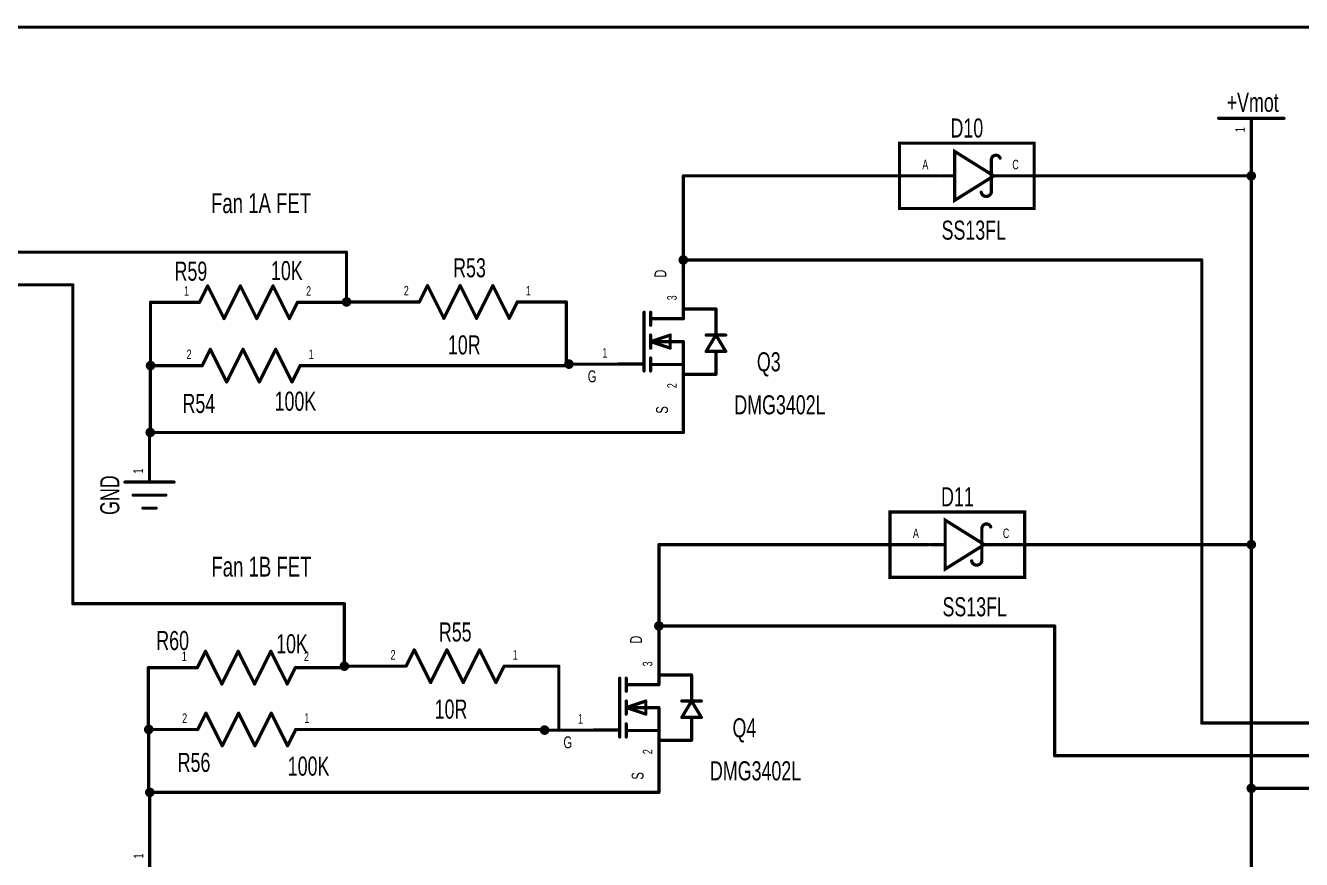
# Model space of a CAD drawing. Extents: x -0.2 to 11.3, y -0.6 to 7.5.
# Drawn here: x 4.476 to 8.382, y 2.048 to 4.601 of the extents above; entities that cross this region are included whole.
import ezdxf
from ezdxf.enums import TextEntityAlignment as Align

# ---------------------------------------------------------------- set-up
doc = ezdxf.new("R2010")
doc.units = 0
for name, color, linetype in [('Element', 253, 'CONTINUOUS'), ('Net', 50, 'CONTINUOUS'), ('Pin', 50, 'CONTINUOUS'), ('Shapes', 252, 'CONTINUOUS')]:
    doc.layers.add(name, color=color, linetype=linetype)

msp = doc.modelspace()

# ---------------------------------------------------------------- linework, layer by layer
at = {"layer": 'Element', "linetype": 'CONTINUOUS', "const_width": 0.0098}
for points in [[(8.1279, 4.3174), (8.3279, 4.3174)], [(7.151, 4.241), (7.5635, 4.241), (7.5635, 4.041), (7.151, 4.041), (7.151, 4.241)], [(7.4398, 4.141), (7.3198, 4.216), (7.3198, 4.066), (7.4398, 4.141)], [(7.4593, 4.1951), (7.4586, 4.1969), (7.4575, 4.1985), (7.4563, 4.2), (7.4549, 4.2013), (7.4533, 4.2024), (7.4516, 4.2032), (7.4498, 4.2038), (7.4479, 4.2042), (7.446, 4.2043), (7.4441, 4.2041), (7.4422, 4.2037), (7.4404, 4.2031), (7.4387, 4.2021), (7.4372, 4.201), (7.4358, 4.1997), (7.4346, 4.1982), (7.4337, 4.1965), (7.4329, 4.1947), (7.4325, 4.1929), (7.4323, 4.191)], [(7.4323, 4.191), (7.4323, 4.091)], [(7.3138, 4.141), (7.2758, 4.141)], [(7.4758, 4.141), (7.4388, 4.141)], [(7.401, 4.091), (7.4016, 4.0889), (7.4024, 4.0868), (7.4036, 4.085), (7.4049, 4.0833), (7.4065, 4.0818), (7.4083, 4.0805), (7.4102, 4.0795), (7.4123, 4.0788), (7.4144, 4.0783), (7.4166, 4.0782), (7.4188, 4.0783), (7.421, 4.0788), (7.423, 4.0795), (7.425, 4.0805), (7.4267, 4.0818), (7.4283, 4.0833), (7.4297, 4.085), (7.4308, 4.0868), (7.4317, 4.0889), (7.4323, 4.091)], [(5.0084, 3.754), (5.0334, 3.804)], [(5.0334, 3.804), (5.0834, 3.704)], [(5.0834, 3.704), (5.1334, 3.804)], [(5.1334, 3.804), (5.1834, 3.704)], [(5.1834, 3.704), (5.2334, 3.804)], [(5.2334, 3.804), (5.2834, 3.704)], [(5.7063, 3.8049), (5.6813, 3.7549)], [(5.7563, 3.7049), (5.7063, 3.8049)], [(5.8063, 3.8049), (5.7563, 3.7049)], [(5.8563, 3.7049), (5.8063, 3.8049)], [(5.9063, 3.8049), (5.8563, 3.7049)], [(5.9563, 3.7049), (5.9063, 3.8049)], [(5.2834, 3.704), (5.3084, 3.754)], [(5.9813, 3.7549), (5.9563, 3.7049)], [(6.3692, 3.7236), (6.3692, 3.5436)], [(6.3892, 3.7236), (6.3892, 3.6836)], [(6.4892, 3.7036), (6.4892, 3.7336)], [(6.4892, 3.7336), (6.5892, 3.7336)], [(6.5892, 3.7336), (6.5892, 3.6536)], [(6.4892, 3.7036), (6.3892, 3.7036)], [(6.3892, 3.6136), (6.3892, 3.6536)], [(6.4492, 3.6536), (6.3892, 3.6336)], [(6.4892, 3.6336), (6.3892, 3.6336)], [(6.3892, 3.6336), (6.4492, 3.6136)], [(6.4492, 3.6136), (6.4492, 3.6536)], [(6.4892, 3.6336), (6.4892, 3.5336)], [(6.5892, 3.6536), (6.5592, 3.6036)], [(6.5592, 3.6536), (6.6192, 3.6536)], [(6.6192, 3.6036), (6.5892, 3.6536)], [(5.0414, 3.6101), (5.0164, 3.5601)], [(5.0914, 3.5101), (5.0414, 3.6101)], [(5.1414, 3.6101), (5.0914, 3.5101)], [(5.1914, 3.5101), (5.1414, 3.6101)], [(5.2414, 3.6101), (5.1914, 3.5101)], [(5.2914, 3.5101), (5.2414, 3.6101)], [(6.5592, 3.6036), (6.6192, 3.6036)], [(6.5892, 3.5336), (6.5892, 3.6036)], [(5.3164, 3.5601), (5.2914, 3.5101)], [(6.2892, 3.5649), (6.3692, 3.5649)], [(6.3892, 3.5436), (6.3892, 3.5836)], [(6.4892, 3.5636), (6.3892, 3.5636)], [(6.4892, 3.5336), (6.5892, 3.5336)], [(4.7802, 3.2035), (4.9302, 3.2035)], [(4.8052, 3.1635), (4.9052, 3.1635)], [(4.8352, 3.1235), (4.8752, 3.1235)], [(7.122, 3.112), (7.5345, 3.112), (7.5345, 2.912), (7.122, 2.912), (7.122, 3.112)], [(7.4108, 3.012), (7.2908, 3.087), (7.2908, 2.937), (7.4108, 3.012)], [(7.4303, 3.0661), (7.4296, 3.0679), (7.4285, 3.0695), (7.4273, 3.071), (7.4259, 3.0723), (7.4243, 3.0734), (7.4226, 3.0742), (7.4208, 3.0748), (7.4189, 3.0752), (7.417, 3.0753), (7.4151, 3.0751), (7.4132, 3.0747), (7.4114, 3.0741), (7.4097, 3.0731), (7.4082, 3.072), (7.4068, 3.0707), (7.4056, 3.0692), (7.4047, 3.0675), (7.4039, 3.0657), (7.4035, 3.0639), (7.4033, 3.062)], [(7.4033, 3.062), (7.4033, 2.962)], [(7.2848, 3.012), (7.2468, 3.012)], [(7.4468, 3.012), (7.4098, 3.012)], [(7.372, 2.962), (7.3726, 2.9599), (7.3734, 2.9578), (7.3746, 2.956), (7.3759, 2.9543), (7.3775, 2.9528), (7.3793, 2.9515), (7.3812, 2.9505), (7.3833, 2.9498), (7.3854, 2.9493), (7.3876, 2.9492), (7.3898, 2.9493), (7.392, 2.9498), (7.394, 2.9505), (7.396, 2.9515), (7.3977, 2.9528), (7.3993, 2.9543), (7.4007, 2.956), (7.4018, 2.9578), (7.4027, 2.9599), (7.4033, 2.962)], [(5.0017, 2.6353), (5.0267, 2.6853)], [(5.0267, 2.6853), (5.0767, 2.5853)], [(5.0767, 2.5853), (5.1267, 2.6853)], [(5.1267, 2.6853), (5.1767, 2.5853)], [(5.1767, 2.5853), (5.2267, 2.6853)], [(5.2267, 2.6853), (5.2767, 2.5853)], [(5.6656, 2.6897), (5.6406, 2.6397)], [(5.7156, 2.5897), (5.6656, 2.6897)], [(5.7656, 2.6897), (5.7156, 2.5897)], [(5.8156, 2.5897), (5.7656, 2.6897)], [(5.8656, 2.6897), (5.8156, 2.5897)], [(5.9156, 2.5897), (5.8656, 2.6897)], [(5.2767, 2.5853), (5.3017, 2.6353)], [(5.9406, 2.6397), (5.9156, 2.5897)], [(6.4146, 2.583), (6.4146, 2.613)], [(6.4146, 2.613), (6.5146, 2.613)], [(6.5146, 2.613), (6.5146, 2.533)], [(6.2946, 2.603), (6.2946, 2.423)], [(6.3146, 2.603), (6.3146, 2.563)], [(6.4146, 2.583), (6.3146, 2.583)], [(5.0279, 2.4961), (5.0029, 2.4461)], [(5.0779, 2.3961), (5.0279, 2.4961)], [(5.1279, 2.4961), (5.0779, 2.3961)], [(5.1779, 2.3961), (5.1279, 2.4961)], [(5.2279, 2.4961), (5.1779, 2.3961)], [(5.2779, 2.3961), (5.2279, 2.4961)], [(6.3146, 2.493), (6.3146, 2.533)], [(6.3746, 2.533), (6.3146, 2.513)], [(6.4146, 2.513), (6.3146, 2.513)], [(6.3146, 2.513), (6.3746, 2.493)], [(6.3746, 2.493), (6.3746, 2.533)], [(6.4146, 2.513), (6.4146, 2.413)], [(6.5146, 2.533), (6.4846, 2.483)], [(6.4846, 2.533), (6.5446, 2.533)], [(6.5446, 2.483), (6.5146, 2.533)], [(6.3146, 2.423), (6.3146, 2.463)], [(6.4846, 2.483), (6.5446, 2.483)], [(6.5146, 2.413), (6.5146, 2.483)], [(5.3029, 2.4461), (5.2779, 2.3961)], [(6.2146, 2.4442), (6.2946, 2.4442)], [(6.4146, 2.443), (6.3146, 2.443)], [(6.4146, 2.413), (6.5146, 2.413)]]:
    msp.add_lwpolyline(points, dxfattribs=at)
at = {"layer": 'Element', "linetype": 'CONTINUOUS', "const_width": 0.0049}
for points in [[(8.1255, 4.3174, 1), (8.1304, 4.3174, 1), (8.1255, 4.3174, 1)], [(8.3255, 4.3174, 1), (8.3304, 4.3174, 1), (8.3255, 4.3174, 1)], [(7.4298, 4.191, 1), (7.4347, 4.191, 1), (7.4298, 4.191, 1)], [(7.4298, 4.191, 1), (7.4347, 4.191, 1), (7.4298, 4.191, 1)], [(7.4569, 4.1951, 1), (7.4618, 4.1951, 1), (7.4569, 4.1951, 1)], [(7.2733, 4.141, 1), (7.2782, 4.141, 1), (7.2733, 4.141, 1)], [(7.3113, 4.141, 1), (7.3162, 4.141, 1), (7.3113, 4.141, 1)], [(7.4363, 4.141, 1), (7.4412, 4.141, 1), (7.4363, 4.141, 1)], [(7.4373, 4.141, 1), (7.4422, 4.141, 1), (7.4373, 4.141, 1)], [(7.4733, 4.141, 1), (7.4782, 4.141, 1), (7.4733, 4.141, 1)], [(7.3985, 4.091, 1), (7.4035, 4.091, 1), (7.3985, 4.091, 1)], [(7.4298, 4.091, 1), (7.4347, 4.091, 1), (7.4298, 4.091, 1)], [(7.4298, 4.091, 1), (7.4347, 4.091, 1), (7.4298, 4.091, 1)], [(5.031, 3.804, 1), (5.0359, 3.804, 1), (5.031, 3.804, 1)], [(5.031, 3.804, 1), (5.0359, 3.804, 1), (5.031, 3.804, 1)], [(5.131, 3.804, 1), (5.1359, 3.804, 1), (5.131, 3.804, 1)], [(5.131, 3.804, 1), (5.1359, 3.804, 1), (5.131, 3.804, 1)], [(5.231, 3.804, 1), (5.2359, 3.804, 1), (5.231, 3.804, 1)], [(5.231, 3.804, 1), (5.2359, 3.804, 1), (5.231, 3.804, 1)], [(5.7038, 3.8049, 1), (5.7087, 3.8049, 1), (5.7038, 3.8049, 1)], [(5.7038, 3.8049, 1), (5.7087, 3.8049, 1), (5.7038, 3.8049, 1)], [(5.8038, 3.8049, 1), (5.8087, 3.8049, 1), (5.8038, 3.8049, 1)], [(5.8038, 3.8049, 1), (5.8087, 3.8049, 1), (5.8038, 3.8049, 1)], [(5.9038, 3.8049, 1), (5.9087, 3.8049, 1), (5.9038, 3.8049, 1)], [(5.9038, 3.8049, 1), (5.9087, 3.8049, 1), (5.9038, 3.8049, 1)], [(5.006, 3.754, 1), (5.0109, 3.754, 1), (5.006, 3.754, 1)], [(5.306, 3.754, 1), (5.3109, 3.754, 1), (5.306, 3.754, 1)], [(5.6788, 3.7549, 1), (5.6837, 3.7549, 1), (5.6788, 3.7549, 1)], [(5.9788, 3.7549, 1), (5.9837, 3.7549, 1), (5.9788, 3.7549, 1)], [(6.3668, 3.7236, 1), (6.3717, 3.7236, 1), (6.3668, 3.7236, 1)], [(6.3868, 3.7236, 1), (6.3917, 3.7236, 1), (6.3868, 3.7236, 1)], [(6.4868, 3.7336, 1), (6.4917, 3.7336, 1), (6.4868, 3.7336, 1)], [(6.4868, 3.7336, 1), (6.4917, 3.7336, 1), (6.4868, 3.7336, 1)], [(6.5868, 3.7336, 1), (6.5917, 3.7336, 1), (6.5868, 3.7336, 1)], [(6.5868, 3.7336, 1), (6.5917, 3.7336, 1), (6.5868, 3.7336, 1)], [(5.081, 3.704, 1), (5.0859, 3.704, 1), (5.081, 3.704, 1)], [(5.081, 3.704, 1), (5.0859, 3.704, 1), (5.081, 3.704, 1)], [(5.181, 3.704, 1), (5.1859, 3.704, 1), (5.181, 3.704, 1)], [(5.181, 3.704, 1), (5.1859, 3.704, 1), (5.181, 3.704, 1)], [(5.281, 3.704, 1), (5.2859, 3.704, 1), (5.281, 3.704, 1)], [(5.281, 3.704, 1), (5.2859, 3.704, 1), (5.281, 3.704, 1)], [(5.7538, 3.7049, 1), (5.7587, 3.7049, 1), (5.7538, 3.7049, 1)], [(5.7538, 3.7049, 1), (5.7587, 3.7049, 1), (5.7538, 3.7049, 1)], [(5.8538, 3.7049, 1), (5.8587, 3.7049, 1), (5.8538, 3.7049, 1)], [(5.8538, 3.7049, 1), (5.8587, 3.7049, 1), (5.8538, 3.7049, 1)], [(5.9538, 3.7049, 1), (5.9587, 3.7049, 1), (5.9538, 3.7049, 1)], [(5.9538, 3.7049, 1), (5.9587, 3.7049, 1), (5.9538, 3.7049, 1)], [(6.3868, 3.7036, 1), (6.3917, 3.7036, 1), (6.3868, 3.7036, 1)], [(6.3868, 3.6836, 1), (6.3917, 3.6836, 1), (6.3868, 3.6836, 1)], [(6.4868, 3.7036, 1), (6.4917, 3.7036, 1), (6.4868, 3.7036, 1)], [(6.4868, 3.7036, 1), (6.4917, 3.7036, 1), (6.4868, 3.7036, 1)], [(6.3868, 3.6536, 1), (6.3917, 3.6536, 1), (6.3868, 3.6536, 1)], [(6.3868, 3.6336, 1), (6.3917, 3.6336, 1), (6.3868, 3.6336, 1)], [(6.3868, 3.6336, 1), (6.3917, 3.6336, 1), (6.3868, 3.6336, 1)], [(6.3868, 3.6336, 1), (6.3917, 3.6336, 1), (6.3868, 3.6336, 1)], [(6.4468, 3.6536, 1), (6.4517, 3.6536, 1), (6.4468, 3.6536, 1)], [(6.4468, 3.6536, 1), (6.4517, 3.6536, 1), (6.4468, 3.6536, 1)], [(6.4868, 3.6336, 1), (6.4917, 3.6336, 1), (6.4868, 3.6336, 1)], [(6.4868, 3.6336, 1), (6.4917, 3.6336, 1), (6.4868, 3.6336, 1)], [(6.5568, 3.6536, 1), (6.5617, 3.6536, 1), (6.5568, 3.6536, 1)], [(6.5868, 3.6536, 1), (6.5917, 3.6536, 1), (6.5868, 3.6536, 1)], [(6.5868, 3.6536, 1), (6.5917, 3.6536, 1), (6.5868, 3.6536, 1)], [(6.5868, 3.6536, 1), (6.5917, 3.6536, 1), (6.5868, 3.6536, 1)], [(6.6168, 3.6536, 1), (6.6217, 3.6536, 1), (6.6168, 3.6536, 1)], [(5.039, 3.6101, 1), (5.0439, 3.6101, 1), (5.039, 3.6101, 1)], [(5.039, 3.6101, 1), (5.0439, 3.6101, 1), (5.039, 3.6101, 1)], [(5.139, 3.6101, 1), (5.1439, 3.6101, 1), (5.139, 3.6101, 1)], [(5.139, 3.6101, 1), (5.1439, 3.6101, 1), (5.139, 3.6101, 1)], [(5.239, 3.6101, 1), (5.2439, 3.6101, 1), (5.239, 3.6101, 1)], [(5.239, 3.6101, 1), (5.2439, 3.6101, 1), (5.239, 3.6101, 1)], [(6.3868, 3.6136, 1), (6.3917, 3.6136, 1), (6.3868, 3.6136, 1)], [(6.4468, 3.6136, 1), (6.4517, 3.6136, 1), (6.4468, 3.6136, 1)], [(6.4468, 3.6136, 1), (6.4517, 3.6136, 1), (6.4468, 3.6136, 1)], [(6.5568, 3.6036, 1), (6.5617, 3.6036, 1), (6.5568, 3.6036, 1)], [(6.5568, 3.6036, 1), (6.5617, 3.6036, 1), (6.5568, 3.6036, 1)], [(6.5868, 3.6036, 1), (6.5917, 3.6036, 1), (6.5868, 3.6036, 1)], [(6.6168, 3.6036, 1), (6.6217, 3.6036, 1), (6.6168, 3.6036, 1)], [(6.6168, 3.6036, 1), (6.6217, 3.6036, 1), (6.6168, 3.6036, 1)], [(5.014, 3.5601, 1), (5.0189, 3.5601, 1), (5.014, 3.5601, 1)], [(5.314, 3.5601, 1), (5.3189, 3.5601, 1), (5.314, 3.5601, 1)], [(6.2868, 3.5649, 1), (6.2917, 3.5649, 1), (6.2868, 3.5649, 1)], [(6.3668, 3.5649, 1), (6.3717, 3.5649, 1), (6.3668, 3.5649, 1)], [(6.3868, 3.5836, 1), (6.3917, 3.5836, 1), (6.3868, 3.5836, 1)], [(6.3868, 3.5636, 1), (6.3917, 3.5636, 1), (6.3868, 3.5636, 1)], [(6.4868, 3.5636, 1), (6.4917, 3.5636, 1), (6.4868, 3.5636, 1)], [(6.3668, 3.5436, 1), (6.3717, 3.5436, 1), (6.3668, 3.5436, 1)], [(6.3868, 3.5436, 1), (6.3917, 3.5436, 1), (6.3868, 3.5436, 1)], [(6.4868, 3.5336, 1), (6.4917, 3.5336, 1), (6.4868, 3.5336, 1)], [(6.4868, 3.5336, 1), (6.4917, 3.5336, 1), (6.4868, 3.5336, 1)], [(6.5868, 3.5336, 1), (6.5917, 3.5336, 1), (6.5868, 3.5336, 1)], [(6.5868, 3.5336, 1), (6.5917, 3.5336, 1), (6.5868, 3.5336, 1)], [(5.089, 3.5101, 1), (5.0939, 3.5101, 1), (5.089, 3.5101, 1)], [(5.089, 3.5101, 1), (5.0939, 3.5101, 1), (5.089, 3.5101, 1)], [(5.189, 3.5101, 1), (5.1939, 3.5101, 1), (5.189, 3.5101, 1)], [(5.189, 3.5101, 1), (5.1939, 3.5101, 1), (5.189, 3.5101, 1)], [(5.289, 3.5101, 1), (5.2939, 3.5101, 1), (5.289, 3.5101, 1)], [(5.289, 3.5101, 1), (5.2939, 3.5101, 1), (5.289, 3.5101, 1)], [(4.7777, 3.2035, 1), (4.7827, 3.2035, 1), (4.7777, 3.2035, 1)], [(4.9277, 3.2035, 1), (4.9327, 3.2035, 1), (4.9277, 3.2035, 1)], [(4.8027, 3.1635, 1), (4.8077, 3.1635, 1), (4.8027, 3.1635, 1)], [(4.9027, 3.1635, 1), (4.9077, 3.1635, 1), (4.9027, 3.1635, 1)], [(4.8327, 3.1235, 1), (4.8377, 3.1235, 1), (4.8327, 3.1235, 1)], [(4.8727, 3.1235, 1), (4.8777, 3.1235, 1), (4.8727, 3.1235, 1)], [(7.4008, 3.062, 1), (7.4057, 3.062, 1), (7.4008, 3.062, 1)], [(7.4008, 3.062, 1), (7.4057, 3.062, 1), (7.4008, 3.062, 1)], [(7.4279, 3.0661, 1), (7.4328, 3.0661, 1), (7.4279, 3.0661, 1)], [(7.2443, 3.012, 1), (7.2492, 3.012, 1), (7.2443, 3.012, 1)], [(7.2823, 3.012, 1), (7.2872, 3.012, 1), (7.2823, 3.012, 1)], [(7.4073, 3.012, 1), (7.4122, 3.012, 1), (7.4073, 3.012, 1)], [(7.4083, 3.012, 1), (7.4132, 3.012, 1), (7.4083, 3.012, 1)], [(7.4443, 3.012, 1), (7.4492, 3.012, 1), (7.4443, 3.012, 1)], [(7.3695, 2.962, 1), (7.3745, 2.962, 1), (7.3695, 2.962, 1)], [(7.4008, 2.962, 1), (7.4057, 2.962, 1), (7.4008, 2.962, 1)], [(7.4008, 2.962, 1), (7.4057, 2.962, 1), (7.4008, 2.962, 1)], [(5.0242, 2.6853, 1), (5.0292, 2.6853, 1), (5.0242, 2.6853, 1)], [(5.0242, 2.6853, 1), (5.0292, 2.6853, 1), (5.0242, 2.6853, 1)], [(5.1242, 2.6853, 1), (5.1292, 2.6853, 1), (5.1242, 2.6853, 1)], [(5.1242, 2.6853, 1), (5.1292, 2.6853, 1), (5.1242, 2.6853, 1)], [(5.2242, 2.6853, 1), (5.2292, 2.6853, 1), (5.2242, 2.6853, 1)], [(5.2242, 2.6853, 1), (5.2292, 2.6853, 1), (5.2242, 2.6853, 1)], [(5.6632, 2.6897, 1), (5.6681, 2.6897, 1), (5.6632, 2.6897, 1)], [(5.6632, 2.6897, 1), (5.6681, 2.6897, 1), (5.6632, 2.6897, 1)], [(5.7632, 2.6897, 1), (5.7681, 2.6897, 1), (5.7632, 2.6897, 1)], [(5.7632, 2.6897, 1), (5.7681, 2.6897, 1), (5.7632, 2.6897, 1)], [(5.8632, 2.6897, 1), (5.8681, 2.6897, 1), (5.8632, 2.6897, 1)], [(5.8632, 2.6897, 1), (5.8681, 2.6897, 1), (5.8632, 2.6897, 1)], [(4.9992, 2.6353, 1), (5.0042, 2.6353, 1), (4.9992, 2.6353, 1)], [(5.2992, 2.6353, 1), (5.3042, 2.6353, 1), (5.2992, 2.6353, 1)], [(5.6382, 2.6397, 1), (5.6431, 2.6397, 1), (5.6382, 2.6397, 1)], [(5.9382, 2.6397, 1), (5.9431, 2.6397, 1), (5.9382, 2.6397, 1)], [(6.4121, 2.613, 1), (6.417, 2.613, 1), (6.4121, 2.613, 1)], [(6.4121, 2.613, 1), (6.417, 2.613, 1), (6.4121, 2.613, 1)], [(6.5121, 2.613, 1), (6.517, 2.613, 1), (6.5121, 2.613, 1)], [(6.5121, 2.613, 1), (6.517, 2.613, 1), (6.5121, 2.613, 1)], [(5.0742, 2.5853, 1), (5.0792, 2.5853, 1), (5.0742, 2.5853, 1)], [(5.0742, 2.5853, 1), (5.0792, 2.5853, 1), (5.0742, 2.5853, 1)], [(5.1742, 2.5853, 1), (5.1792, 2.5853, 1), (5.1742, 2.5853, 1)], [(5.1742, 2.5853, 1), (5.1792, 2.5853, 1), (5.1742, 2.5853, 1)], [(5.2742, 2.5853, 1), (5.2792, 2.5853, 1), (5.2742, 2.5853, 1)], [(5.2742, 2.5853, 1), (5.2792, 2.5853, 1), (5.2742, 2.5853, 1)], [(5.7132, 2.5897, 1), (5.7181, 2.5897, 1), (5.7132, 2.5897, 1)], [(5.7132, 2.5897, 1), (5.7181, 2.5897, 1), (5.7132, 2.5897, 1)], [(5.8132, 2.5897, 1), (5.8181, 2.5897, 1), (5.8132, 2.5897, 1)], [(5.8132, 2.5897, 1), (5.8181, 2.5897, 1), (5.8132, 2.5897, 1)], [(5.9132, 2.5897, 1), (5.9181, 2.5897, 1), (5.9132, 2.5897, 1)], [(5.9132, 2.5897, 1), (5.9181, 2.5897, 1), (5.9132, 2.5897, 1)], [(6.2921, 2.603, 1), (6.297, 2.603, 1), (6.2921, 2.603, 1)], [(6.3121, 2.603, 1), (6.317, 2.603, 1), (6.3121, 2.603, 1)], [(6.3121, 2.583, 1), (6.317, 2.583, 1), (6.3121, 2.583, 1)], [(6.4121, 2.583, 1), (6.417, 2.583, 1), (6.4121, 2.583, 1)], [(6.4121, 2.583, 1), (6.417, 2.583, 1), (6.4121, 2.583, 1)], [(6.3121, 2.563, 1), (6.317, 2.563, 1), (6.3121, 2.563, 1)], [(5.0254, 2.4961, 1), (5.0303, 2.4961, 1), (5.0254, 2.4961, 1)], [(5.0254, 2.4961, 1), (5.0303, 2.4961, 1), (5.0254, 2.4961, 1)], [(5.1254, 2.4961, 1), (5.1303, 2.4961, 1), (5.1254, 2.4961, 1)], [(5.1254, 2.4961, 1), (5.1303, 2.4961, 1), (5.1254, 2.4961, 1)], [(5.2254, 2.4961, 1), (5.2303, 2.4961, 1), (5.2254, 2.4961, 1)], [(5.2254, 2.4961, 1), (5.2303, 2.4961, 1), (5.2254, 2.4961, 1)], [(6.3121, 2.533, 1), (6.317, 2.533, 1), (6.3121, 2.533, 1)], [(6.3121, 2.513, 1), (6.317, 2.513, 1), (6.3121, 2.513, 1)], [(6.3121, 2.513, 1), (6.317, 2.513, 1), (6.3121, 2.513, 1)], [(6.3121, 2.513, 1), (6.317, 2.513, 1), (6.3121, 2.513, 1)], [(6.3721, 2.533, 1), (6.377, 2.533, 1), (6.3721, 2.533, 1)], [(6.3721, 2.533, 1), (6.377, 2.533, 1), (6.3721, 2.533, 1)], [(6.4121, 2.513, 1), (6.417, 2.513, 1), (6.4121, 2.513, 1)], [(6.4121, 2.513, 1), (6.417, 2.513, 1), (6.4121, 2.513, 1)], [(6.4821, 2.533, 1), (6.487, 2.533, 1), (6.4821, 2.533, 1)], [(6.5121, 2.533, 1), (6.517, 2.533, 1), (6.5121, 2.533, 1)], [(6.5121, 2.533, 1), (6.517, 2.533, 1), (6.5121, 2.533, 1)], [(6.5121, 2.533, 1), (6.517, 2.533, 1), (6.5121, 2.533, 1)], [(6.5421, 2.533, 1), (6.547, 2.533, 1), (6.5421, 2.533, 1)], [(6.3121, 2.493, 1), (6.317, 2.493, 1), (6.3121, 2.493, 1)], [(6.3121, 2.463, 1), (6.317, 2.463, 1), (6.3121, 2.463, 1)], [(6.3721, 2.493, 1), (6.377, 2.493, 1), (6.3721, 2.493, 1)], [(6.3721, 2.493, 1), (6.377, 2.493, 1), (6.3721, 2.493, 1)], [(6.4821, 2.483, 1), (6.487, 2.483, 1), (6.4821, 2.483, 1)], [(6.4821, 2.483, 1), (6.487, 2.483, 1), (6.4821, 2.483, 1)], [(6.5121, 2.483, 1), (6.517, 2.483, 1), (6.5121, 2.483, 1)], [(6.5421, 2.483, 1), (6.547, 2.483, 1), (6.5421, 2.483, 1)], [(6.5421, 2.483, 1), (6.547, 2.483, 1), (6.5421, 2.483, 1)], [(5.0004, 2.4461, 1), (5.0053, 2.4461, 1), (5.0004, 2.4461, 1)], [(5.3004, 2.4461, 1), (5.3053, 2.4461, 1), (5.3004, 2.4461, 1)], [(6.2121, 2.4442, 1), (6.217, 2.4442, 1), (6.2121, 2.4442, 1)], [(6.2921, 2.4442, 1), (6.297, 2.4442, 1), (6.2921, 2.4442, 1)], [(6.2921, 2.423, 1), (6.297, 2.423, 1), (6.2921, 2.423, 1)], [(6.3121, 2.443, 1), (6.317, 2.443, 1), (6.3121, 2.443, 1)], [(6.3121, 2.423, 1), (6.317, 2.423, 1), (6.3121, 2.423, 1)], [(6.4121, 2.443, 1), (6.417, 2.443, 1), (6.4121, 2.443, 1)], [(5.0754, 2.3961, 1), (5.0803, 2.3961, 1), (5.0754, 2.3961, 1)], [(5.0754, 2.3961, 1), (5.0803, 2.3961, 1), (5.0754, 2.3961, 1)], [(5.1754, 2.3961, 1), (5.1803, 2.3961, 1), (5.1754, 2.3961, 1)], [(5.1754, 2.3961, 1), (5.1803, 2.3961, 1), (5.1754, 2.3961, 1)], [(5.2754, 2.3961, 1), (5.2803, 2.3961, 1), (5.2754, 2.3961, 1)], [(5.2754, 2.3961, 1), (5.2803, 2.3961, 1), (5.2754, 2.3961, 1)], [(6.4121, 2.413, 1), (6.417, 2.413, 1), (6.4121, 2.413, 1)], [(6.4121, 2.413, 1), (6.417, 2.413, 1), (6.4121, 2.413, 1)], [(6.5121, 2.413, 1), (6.517, 2.413, 1), (6.5121, 2.413, 1)], [(6.5121, 2.413, 1), (6.517, 2.413, 1), (6.5121, 2.413, 1)]]:
    msp.add_lwpolyline(points, format="xyb", dxfattribs=at)
at = {"layer": 'Net', "linetype": 'CONTINUOUS', "const_width": 0.0098}
for points in [[(3.8833, 4.5965), (8.4353, 4.5965)], [(7.1193, 4.141), (6.4892, 4.141)], [(6.4892, 4.141), (6.4892, 3.8836)], [(7.6203, 4.141), (8.2279, 4.141)], [(8.2181, 4.141), (8.2186, 4.1379), (8.22, 4.1352), (8.2221, 4.133), (8.2249, 4.1316), (8.2279, 4.1311), (8.231, 4.1316), (8.2337, 4.133), (8.2359, 4.1352), (8.2373, 4.1379), (8.2378, 4.141), (8.2373, 4.144), (8.2359, 4.1467), (8.2337, 4.1489), (8.231, 4.1503), (8.2279, 4.1508), (8.2249, 4.1503), (8.2221, 4.1489), (8.22, 4.1467), (8.2186, 4.144), (8.2181, 4.141)], [(8.2279, 1.8525), (8.2279, 4.1674)], [(1.7785, 3.9074), (5.4584, 3.9074)], [(5.4584, 3.9074), (5.4584, 3.754)], [(6.4794, 3.8836), (6.4799, 3.8806), (6.4813, 3.8778), (6.4834, 3.8756), (6.4862, 3.8742), (6.4892, 3.8738), (6.4923, 3.8742), (6.495, 3.8756), (6.4972, 3.8778), (6.4986, 3.8806), (6.4991, 3.8836), (6.4986, 3.8866), (6.4972, 3.8894), (6.495, 3.8916), (6.4923, 3.893), (6.4892, 3.8934), (6.4862, 3.893), (6.4834, 3.8916), (6.4813, 3.8894), (6.4799, 3.8866), (6.4794, 3.8836)], [(8.0764, 3.8836), (6.4892, 3.8836)], [(8.0764, 2.4657), (8.0764, 3.8836)], [(1.7785, 3.8074), (4.6204, 3.8074)], [(4.6204, 3.8074), (4.6204, 2.831)], [(4.8584, 3.754), (4.8584, 3.5601)], [(5.4486, 3.7549), (5.4491, 3.7519), (5.4505, 3.7491), (5.4527, 3.747), (5.4554, 3.7456), (5.4584, 3.7451), (5.4615, 3.7456), (5.4642, 3.747), (5.4664, 3.7491), (5.4678, 3.7519), (5.4683, 3.7549), (5.4678, 3.758), (5.4664, 3.7607), (5.4642, 3.7629), (5.4615, 3.7643), (5.4584, 3.7648), (5.4554, 3.7643), (5.4527, 3.7629), (5.4505, 3.7607), (5.4491, 3.758), (5.4486, 3.7549)], [(5.5313, 3.7549), (5.4584, 3.7549)], [(6.1313, 3.7549), (6.1313, 3.5646)], [(4.8486, 3.5601), (4.8491, 3.557), (4.8505, 3.5543), (4.8527, 3.5521), (4.8554, 3.5507), (4.8584, 3.5502), (4.8615, 3.5507), (4.8642, 3.5521), (4.8664, 3.5543), (4.8678, 3.557), (4.8683, 3.5601), (4.8678, 3.5631), (4.8664, 3.5658), (4.8642, 3.568), (4.8615, 3.5694), (4.8584, 3.5699), (4.8554, 3.5694), (4.8527, 3.568), (4.8505, 3.5658), (4.8491, 3.5631), (4.8486, 3.5601)], [(4.8664, 3.5601), (4.8575, 3.5601)], [(4.8575, 3.5601), (4.8575, 3.3554)], [(5.4664, 3.5601), (6.1392, 3.5601)], [(6.1294, 3.5646), (6.1299, 3.5616), (6.1313, 3.5588), (6.1334, 3.5566), (6.1362, 3.5552), (6.1392, 3.5548), (6.1423, 3.5552), (6.145, 3.5566), (6.1472, 3.5588), (6.1486, 3.5616), (6.1491, 3.5646), (6.1486, 3.5676), (6.1472, 3.5704), (6.145, 3.5726), (6.1423, 3.574), (6.1392, 3.5744), (6.1362, 3.574), (6.1334, 3.5726), (6.1313, 3.5704), (6.1299, 3.5676), (6.1294, 3.5646)], [(6.1313, 3.5646), (6.1392, 3.5646)], [(6.1392, 3.5601), (6.1392, 3.5646)], [(4.8477, 3.3554), (4.8482, 3.3524), (4.8496, 3.3496), (4.8518, 3.3475), (4.8545, 3.3461), (4.8575, 3.3456), (4.8606, 3.3461), (4.8633, 3.3475), (4.8655, 3.3496), (4.8669, 3.3524), (4.8674, 3.3554), (4.8669, 3.3585), (4.8655, 3.3612), (4.8633, 3.3634), (4.8606, 3.3648), (4.8575, 3.3653), (4.8545, 3.3648), (4.8518, 3.3634), (4.8496, 3.3612), (4.8482, 3.3585), (4.8477, 3.3554)], [(4.8552, 3.3554), (4.8575, 3.3554)], [(4.8575, 3.3554), (6.4892, 3.3554)], [(6.4892, 3.3554), (6.4892, 3.3836)], [(7.0903, 3.012), (6.4146, 3.012)], [(6.4146, 3.012), (6.4146, 2.763)], [(7.5913, 3.012), (8.2279, 3.012)], [(8.2181, 3.012), (8.2186, 3.0089), (8.22, 3.0062), (8.2221, 3.004), (8.2249, 3.0026), (8.2279, 3.0021), (8.231, 3.0026), (8.2337, 3.004), (8.2359, 3.0062), (8.2373, 3.0089), (8.2378, 3.012), (8.2373, 3.015), (8.2359, 3.0177), (8.2337, 3.0199), (8.231, 3.0213), (8.2279, 3.0218), (8.2249, 3.0213), (8.2221, 3.0199), (8.22, 3.0177), (8.2186, 3.015), (8.2181, 3.012)], [(4.6204, 2.831), (5.4517, 2.831)], [(5.4517, 2.831), (5.4517, 2.6353)], [(6.4047, 2.763), (6.4052, 2.7599), (6.4066, 2.7572), (6.4088, 2.755), (6.4115, 2.7536), (6.4146, 2.7531), (6.4176, 2.7536), (6.4203, 2.755), (6.4225, 2.7572), (6.4239, 2.7599), (6.4244, 2.763), (6.4239, 2.766), (6.4225, 2.7688), (6.4203, 2.7709), (6.4176, 2.7723), (6.4146, 2.7728), (6.4115, 2.7723), (6.4088, 2.7709), (6.4066, 2.7688), (6.4052, 2.766), (6.4047, 2.763)], [(7.626, 2.763), (6.4146, 2.763)], [(7.626, 2.3657), (7.626, 2.763)], [(4.8517, 2.6353), (4.8517, 2.4461)], [(5.4419, 2.6397), (5.4423, 2.6367), (5.4437, 2.634), (5.4459, 2.6318), (5.4487, 2.6304), (5.4517, 2.6299), (5.4547, 2.6304), (5.4575, 2.6318), (5.4597, 2.634), (5.4611, 2.6367), (5.4615, 2.6397), (5.4611, 2.6428), (5.4597, 2.6455), (5.4575, 2.6477), (5.4547, 2.6491), (5.4517, 2.6496), (5.4487, 2.6491), (5.4459, 2.6477), (5.4437, 2.6455), (5.4423, 2.6428), (5.4419, 2.6397)], [(5.4906, 2.6397), (5.4517, 2.6397)], [(6.0906, 2.6397), (6.1081, 2.6397)], [(6.1081, 2.6397), (6.1081, 2.444)], [(4.843, 2.4461), (4.8435, 2.4431), (4.8449, 2.4403), (4.8471, 2.4381), (4.8498, 2.4367), (4.8529, 2.4363), (4.8559, 2.4367), (4.8587, 2.4381), (4.8608, 2.4403), (4.8622, 2.4431), (4.8627, 2.4461), (4.8622, 2.4491), (4.8608, 2.4519), (4.8587, 2.4541), (4.8559, 2.4555), (4.8529, 2.456), (4.8498, 2.4555), (4.8471, 2.4541), (4.8449, 2.4519), (4.8435, 2.4491), (4.843, 2.4461)], [(10.1897, 2.4657), (8.0764, 2.4657)], [(4.8517, 2.4461), (4.8529, 2.4461)], [(4.8529, 2.4461), (4.8529, 2.2534)], [(6.0646, 2.4461), (5.4529, 2.4461)], [(6.0547, 2.444), (6.0552, 2.4409), (6.0566, 2.4382), (6.0588, 2.436), (6.0615, 2.4346), (6.0646, 2.4341), (6.0676, 2.4346), (6.0703, 2.436), (6.0725, 2.4382), (6.0739, 2.4409), (6.0744, 2.444), (6.0739, 2.447), (6.0725, 2.4498), (6.0703, 2.4519), (6.0676, 2.4533), (6.0646, 2.4538), (6.0615, 2.4533), (6.0588, 2.4519), (6.0566, 2.4498), (6.0552, 2.447), (6.0547, 2.444)], [(6.0646, 2.444), (6.0646, 2.4461)], [(6.1081, 2.444), (6.0646, 2.444)], [(10.1897, 2.3657), (7.626, 2.3657)], [(4.8462, 2.2534), (4.8467, 2.2504), (4.8481, 2.2477), (4.8502, 2.2455), (4.853, 2.2441), (4.856, 2.2436), (4.8591, 2.2441), (4.8618, 2.2455), (4.864, 2.2477), (4.8654, 2.2504), (4.8659, 2.2534), (4.8654, 2.2565), (4.864, 2.2592), (4.8618, 2.2614), (4.8591, 2.2628), (4.856, 2.2633), (4.853, 2.2628), (4.8502, 2.2614), (4.8481, 2.2592), (4.8467, 2.2565), (4.8462, 2.2534)], [(6.4146, 2.2534), (6.4146, 2.263)], [(8.2181, 2.2657), (8.2186, 2.2626), (8.22, 2.2599), (8.2221, 2.2577), (8.2249, 2.2563), (8.2279, 2.2558), (8.231, 2.2563), (8.2337, 2.2577), (8.2359, 2.2599), (8.2373, 2.2626), (8.2378, 2.2657), (8.2373, 2.2687), (8.2359, 2.2714), (8.2337, 2.2736), (8.231, 2.275), (8.2279, 2.2755), (8.2249, 2.275), (8.2221, 2.2736), (8.22, 2.2714), (8.2186, 2.2687), (8.2181, 2.2657)], [(10.1897, 2.2657), (8.2279, 2.2657)], [(4.8529, 2.2534), (6.4146, 2.2534)], [(4.856, 2.1747), (4.856, 2.2534)]]:
    msp.add_lwpolyline(points, dxfattribs=at)
at = {"layer": 'Net', "linetype": 'CONTINUOUS', "const_width": 0.0049}
for points in [[(6.4868, 4.141, 1), (6.4917, 4.141, 1), (6.4868, 4.141, 1)], [(6.4868, 4.141, 1), (6.4917, 4.141, 1), (6.4868, 4.141, 1)], [(7.1168, 4.141, 1), (7.1217, 4.141, 1), (7.1168, 4.141, 1)], [(7.6178, 4.141, 1), (7.6227, 4.141, 1), (7.6178, 4.141, 1)], [(8.2156, 4.141, 1), (8.2205, 4.141, 1), (8.2156, 4.141, 1)], [(8.2255, 4.1674, 1), (8.2304, 4.1674, 1), (8.2255, 4.1674, 1)], [(8.2255, 4.141, 1), (8.2304, 4.141, 1), (8.2255, 4.141, 1)], [(5.456, 3.9074, 1), (5.4609, 3.9074, 1), (5.456, 3.9074, 1)], [(5.456, 3.9074, 1), (5.4609, 3.9074, 1), (5.456, 3.9074, 1)], [(6.4769, 3.8836, 1), (6.4818, 3.8836, 1), (6.4769, 3.8836, 1)], [(6.4868, 3.8836, 1), (6.4917, 3.8836, 1), (6.4868, 3.8836, 1)], [(6.4868, 3.8836, 1), (6.4917, 3.8836, 1), (6.4868, 3.8836, 1)], [(8.0739, 3.8836, 1), (8.0788, 3.8836, 1), (8.0739, 3.8836, 1)], [(8.0739, 3.8836, 1), (8.0788, 3.8836, 1), (8.0739, 3.8836, 1)], [(4.6179, 3.8074, 1), (4.6228, 3.8074, 1), (4.6179, 3.8074, 1)], [(4.6179, 3.8074, 1), (4.6228, 3.8074, 1), (4.6179, 3.8074, 1)], [(4.856, 3.754, 1), (4.8609, 3.754, 1), (4.856, 3.754, 1)], [(5.4461, 3.7549, 1), (5.4511, 3.7549, 1), (5.4461, 3.7549, 1)], [(5.456, 3.7549, 1), (5.4609, 3.7549, 1), (5.456, 3.7549, 1)], [(5.456, 3.754, 1), (5.4609, 3.754, 1), (5.456, 3.754, 1)], [(5.5288, 3.7549, 1), (5.5337, 3.7549, 1), (5.5288, 3.7549, 1)], [(6.1288, 3.7549, 1), (6.1337, 3.7549, 1), (6.1288, 3.7549, 1)], [(4.8461, 3.5601, 1), (4.8511, 3.5601, 1), (4.8461, 3.5601, 1)], [(4.8551, 3.5601, 1), (4.86, 3.5601, 1), (4.8551, 3.5601, 1)], [(4.8551, 3.5601, 1), (4.86, 3.5601, 1), (4.8551, 3.5601, 1)], [(4.856, 3.5601, 1), (4.8609, 3.5601, 1), (4.856, 3.5601, 1)], [(4.864, 3.5601, 1), (4.8689, 3.5601, 1), (4.864, 3.5601, 1)], [(5.464, 3.5601, 1), (5.4689, 3.5601, 1), (5.464, 3.5601, 1)], [(6.1269, 3.5646, 1), (6.1318, 3.5646, 1), (6.1269, 3.5646, 1)], [(6.1288, 3.5646, 1), (6.1337, 3.5646, 1), (6.1288, 3.5646, 1)], [(6.1288, 3.5646, 1), (6.1337, 3.5646, 1), (6.1288, 3.5646, 1)], [(6.1368, 3.5646, 1), (6.1417, 3.5646, 1), (6.1368, 3.5646, 1)], [(6.1368, 3.5646, 1), (6.1417, 3.5646, 1), (6.1368, 3.5646, 1)], [(6.1368, 3.5601, 1), (6.1417, 3.5601, 1), (6.1368, 3.5601, 1)], [(6.1368, 3.5601, 1), (6.1417, 3.5601, 1), (6.1368, 3.5601, 1)], [(4.8452, 3.3554, 1), (4.8502, 3.3554, 1), (4.8452, 3.3554, 1)], [(4.8527, 3.3554, 1), (4.8577, 3.3554, 1), (4.8527, 3.3554, 1)], [(4.8551, 3.3554, 1), (4.86, 3.3554, 1), (4.8551, 3.3554, 1)], [(4.8551, 3.3554, 1), (4.86, 3.3554, 1), (4.8551, 3.3554, 1)], [(4.8551, 3.3554, 1), (4.86, 3.3554, 1), (4.8551, 3.3554, 1)], [(6.4868, 3.3836, 1), (6.4917, 3.3836, 1), (6.4868, 3.3836, 1)], [(6.4868, 3.3554, 1), (6.4917, 3.3554, 1), (6.4868, 3.3554, 1)], [(6.4868, 3.3554, 1), (6.4917, 3.3554, 1), (6.4868, 3.3554, 1)], [(6.4121, 3.012, 1), (6.417, 3.012, 1), (6.4121, 3.012, 1)], [(6.4121, 3.012, 1), (6.417, 3.012, 1), (6.4121, 3.012, 1)], [(7.0878, 3.012, 1), (7.0927, 3.012, 1), (7.0878, 3.012, 1)], [(7.5888, 3.012, 1), (7.5937, 3.012, 1), (7.5888, 3.012, 1)], [(8.2156, 3.012, 1), (8.2205, 3.012, 1), (8.2156, 3.012, 1)], [(8.2255, 3.012, 1), (8.2304, 3.012, 1), (8.2255, 3.012, 1)], [(4.6179, 2.831, 1), (4.6228, 2.831, 1), (4.6179, 2.831, 1)], [(4.6179, 2.831, 1), (4.6228, 2.831, 1), (4.6179, 2.831, 1)], [(5.4492, 2.831, 1), (5.4542, 2.831, 1), (5.4492, 2.831, 1)], [(5.4492, 2.831, 1), (5.4542, 2.831, 1), (5.4492, 2.831, 1)], [(6.4023, 2.763, 1), (6.4072, 2.763, 1), (6.4023, 2.763, 1)], [(6.4121, 2.763, 1), (6.417, 2.763, 1), (6.4121, 2.763, 1)], [(6.4121, 2.763, 1), (6.417, 2.763, 1), (6.4121, 2.763, 1)], [(7.6235, 2.763, 1), (7.6285, 2.763, 1), (7.6235, 2.763, 1)], [(7.6235, 2.763, 1), (7.6285, 2.763, 1), (7.6235, 2.763, 1)], [(4.8492, 2.6353, 1), (4.8542, 2.6353, 1), (4.8492, 2.6353, 1)], [(5.4394, 2.6397, 1), (5.4443, 2.6397, 1), (5.4394, 2.6397, 1)], [(5.4492, 2.6397, 1), (5.4542, 2.6397, 1), (5.4492, 2.6397, 1)], [(5.4492, 2.6353, 1), (5.4542, 2.6353, 1), (5.4492, 2.6353, 1)], [(5.4882, 2.6397, 1), (5.4931, 2.6397, 1), (5.4882, 2.6397, 1)], [(6.0882, 2.6397, 1), (6.0931, 2.6397, 1), (6.0882, 2.6397, 1)], [(6.1057, 2.6397, 1), (6.1106, 2.6397, 1), (6.1057, 2.6397, 1)], [(6.1057, 2.6397, 1), (6.1106, 2.6397, 1), (6.1057, 2.6397, 1)], [(8.0739, 2.4657, 1), (8.0788, 2.4657, 1), (8.0739, 2.4657, 1)], [(8.0739, 2.4657, 1), (8.0788, 2.4657, 1), (8.0739, 2.4657, 1)], [(4.8406, 2.4461, 1), (4.8455, 2.4461, 1), (4.8406, 2.4461, 1)], [(4.8492, 2.4461, 1), (4.8542, 2.4461, 1), (4.8492, 2.4461, 1)], [(4.8492, 2.4461, 1), (4.8542, 2.4461, 1), (4.8492, 2.4461, 1)], [(4.8504, 2.4461, 1), (4.8553, 2.4461, 1), (4.8504, 2.4461, 1)], [(4.8504, 2.4461, 1), (4.8553, 2.4461, 1), (4.8504, 2.4461, 1)], [(5.4504, 2.4461, 1), (5.4553, 2.4461, 1), (5.4504, 2.4461, 1)], [(6.0523, 2.444, 1), (6.0572, 2.444, 1), (6.0523, 2.444, 1)], [(6.0621, 2.4461, 1), (6.067, 2.4461, 1), (6.0621, 2.4461, 1)], [(6.0621, 2.4461, 1), (6.067, 2.4461, 1), (6.0621, 2.4461, 1)], [(6.0621, 2.444, 1), (6.067, 2.444, 1), (6.0621, 2.444, 1)], [(6.0621, 2.444, 1), (6.067, 2.444, 1), (6.0621, 2.444, 1)], [(6.1057, 2.444, 1), (6.1106, 2.444, 1), (6.1057, 2.444, 1)], [(6.1057, 2.444, 1), (6.1106, 2.444, 1), (6.1057, 2.444, 1)], [(7.6235, 2.3657, 1), (7.6285, 2.3657, 1), (7.6235, 2.3657, 1)], [(7.6235, 2.3657, 1), (7.6285, 2.3657, 1), (7.6235, 2.3657, 1)], [(6.4121, 2.263, 1), (6.417, 2.263, 1), (6.4121, 2.263, 1)], [(8.2156, 2.2657, 1), (8.2205, 2.2657, 1), (8.2156, 2.2657, 1)], [(8.2255, 2.2657, 1), (8.2304, 2.2657, 1), (8.2255, 2.2657, 1)], [(4.8437, 2.2534, 1), (4.8486, 2.2534, 1), (4.8437, 2.2534, 1)], [(4.8504, 2.2534, 1), (4.8553, 2.2534, 1), (4.8504, 2.2534, 1)], [(4.8504, 2.2534, 1), (4.8553, 2.2534, 1), (4.8504, 2.2534, 1)], [(4.8536, 2.2534, 1), (4.8585, 2.2534, 1), (4.8536, 2.2534, 1)], [(6.4121, 2.2534, 1), (6.417, 2.2534, 1), (6.4121, 2.2534, 1)], [(6.4121, 2.2534, 1), (6.417, 2.2534, 1), (6.4121, 2.2534, 1)], [(4.8536, 2.1747, 1), (4.8585, 2.1747, 1), (4.8536, 2.1747, 1)]]:
    msp.add_lwpolyline(points, format="xyb", dxfattribs=at)
at = {"layer": 'Pin', "linetype": 'CONTINUOUS', "const_width": 0.0098}
for points in [[(8.2279, 4.3174), (8.2279, 4.1674)], [(7.2693, 4.141), (7.1193, 4.141)], [(7.4703, 4.141), (7.6203, 4.141)], [(6.4892, 3.7336), (6.4892, 3.8836)], [(5.0084, 3.754), (4.8584, 3.754)], [(5.3084, 3.754), (5.4584, 3.754)], [(5.6813, 3.7549), (5.5313, 3.7549)], [(5.9813, 3.7549), (6.1313, 3.7549)], [(5.0164, 3.5601), (4.8664, 3.5601)], [(5.3164, 3.5601), (5.4664, 3.5601)], [(6.2892, 3.5646), (6.1392, 3.5646)], [(6.4892, 3.5336), (6.4892, 3.3836)], [(4.8552, 3.2035), (4.8552, 3.3535)], [(7.2403, 3.012), (7.0903, 3.012)], [(7.4413, 3.012), (7.5913, 3.012)], [(6.4146, 2.613), (6.4146, 2.763)], [(5.0017, 2.6353), (4.8517, 2.6353)], [(5.3017, 2.6353), (5.4517, 2.6353)], [(5.6406, 2.6397), (5.4906, 2.6397)], [(5.9406, 2.6397), (6.0906, 2.6397)], [(5.0029, 2.4461), (4.8529, 2.4461)], [(5.3029, 2.4461), (5.4529, 2.4461)], [(6.2146, 2.444), (6.0646, 2.444)], [(6.4146, 2.413), (6.4146, 2.263)], [(4.856, 2.0247), (4.856, 2.1747)]]:
    msp.add_lwpolyline(points, dxfattribs=at)
at = {"layer": 'Pin', "linetype": 'CONTINUOUS', "const_width": 0.0049}
for points in [[(8.2255, 4.3174, 1), (8.2304, 4.3174, 1), (8.2255, 4.3174, 1)], [(7.1168, 4.141, 1), (7.1217, 4.141, 1), (7.1168, 4.141, 1)], [(7.2668, 4.141, 1), (7.2717, 4.141, 1), (7.2668, 4.141, 1)], [(7.4678, 4.141, 1), (7.4727, 4.141, 1), (7.4678, 4.141, 1)], [(7.6178, 4.141, 1), (7.6227, 4.141, 1), (7.6178, 4.141, 1)], [(8.2255, 4.1674, 1), (8.2304, 4.1674, 1), (8.2255, 4.1674, 1)], [(6.4868, 3.8836, 1), (6.4917, 3.8836, 1), (6.4868, 3.8836, 1)], [(4.856, 3.754, 1), (4.8609, 3.754, 1), (4.856, 3.754, 1)], [(5.006, 3.754, 1), (5.0109, 3.754, 1), (5.006, 3.754, 1)], [(5.306, 3.754, 1), (5.3109, 3.754, 1), (5.306, 3.754, 1)], [(5.456, 3.754, 1), (5.4609, 3.754, 1), (5.456, 3.754, 1)], [(5.5288, 3.7549, 1), (5.5337, 3.7549, 1), (5.5288, 3.7549, 1)], [(5.6788, 3.7549, 1), (5.6837, 3.7549, 1), (5.6788, 3.7549, 1)], [(5.9788, 3.7549, 1), (5.9837, 3.7549, 1), (5.9788, 3.7549, 1)], [(6.1288, 3.7549, 1), (6.1337, 3.7549, 1), (6.1288, 3.7549, 1)], [(6.4868, 3.7336, 1), (6.4917, 3.7336, 1), (6.4868, 3.7336, 1)], [(4.864, 3.5601, 1), (4.8689, 3.5601, 1), (4.864, 3.5601, 1)], [(5.014, 3.5601, 1), (5.0189, 3.5601, 1), (5.014, 3.5601, 1)], [(5.314, 3.5601, 1), (5.3189, 3.5601, 1), (5.314, 3.5601, 1)], [(5.464, 3.5601, 1), (5.4689, 3.5601, 1), (5.464, 3.5601, 1)], [(6.1368, 3.5646, 1), (6.1417, 3.5646, 1), (6.1368, 3.5646, 1)], [(6.2868, 3.5646, 1), (6.2917, 3.5646, 1), (6.2868, 3.5646, 1)], [(6.4868, 3.5336, 1), (6.4917, 3.5336, 1), (6.4868, 3.5336, 1)], [(6.4868, 3.3836, 1), (6.4917, 3.3836, 1), (6.4868, 3.3836, 1)], [(4.8527, 3.3535, 1), (4.8577, 3.3535, 1), (4.8527, 3.3535, 1)], [(4.8527, 3.2035, 1), (4.8577, 3.2035, 1), (4.8527, 3.2035, 1)], [(7.0878, 3.012, 1), (7.0927, 3.012, 1), (7.0878, 3.012, 1)], [(7.2378, 3.012, 1), (7.2427, 3.012, 1), (7.2378, 3.012, 1)], [(7.4388, 3.012, 1), (7.4437, 3.012, 1), (7.4388, 3.012, 1)], [(7.5888, 3.012, 1), (7.5937, 3.012, 1), (7.5888, 3.012, 1)], [(6.4121, 2.763, 1), (6.417, 2.763, 1), (6.4121, 2.763, 1)], [(4.8492, 2.6353, 1), (4.8542, 2.6353, 1), (4.8492, 2.6353, 1)], [(4.9992, 2.6353, 1), (5.0042, 2.6353, 1), (4.9992, 2.6353, 1)], [(5.2992, 2.6353, 1), (5.3042, 2.6353, 1), (5.2992, 2.6353, 1)], [(5.4492, 2.6353, 1), (5.4542, 2.6353, 1), (5.4492, 2.6353, 1)], [(5.4882, 2.6397, 1), (5.4931, 2.6397, 1), (5.4882, 2.6397, 1)], [(5.6382, 2.6397, 1), (5.6431, 2.6397, 1), (5.6382, 2.6397, 1)], [(5.9382, 2.6397, 1), (5.9431, 2.6397, 1), (5.9382, 2.6397, 1)], [(6.0882, 2.6397, 1), (6.0931, 2.6397, 1), (6.0882, 2.6397, 1)], [(6.4121, 2.613, 1), (6.417, 2.613, 1), (6.4121, 2.613, 1)], [(4.8504, 2.4461, 1), (4.8553, 2.4461, 1), (4.8504, 2.4461, 1)], [(5.0004, 2.4461, 1), (5.0053, 2.4461, 1), (5.0004, 2.4461, 1)], [(5.3004, 2.4461, 1), (5.3053, 2.4461, 1), (5.3004, 2.4461, 1)], [(5.4504, 2.4461, 1), (5.4553, 2.4461, 1), (5.4504, 2.4461, 1)], [(6.0621, 2.444, 1), (6.067, 2.444, 1), (6.0621, 2.444, 1)], [(6.2121, 2.444, 1), (6.217, 2.444, 1), (6.2121, 2.444, 1)], [(6.4121, 2.413, 1), (6.417, 2.413, 1), (6.4121, 2.413, 1)], [(6.4121, 2.263, 1), (6.417, 2.263, 1), (6.4121, 2.263, 1)], [(4.8536, 2.1747, 1), (4.8585, 2.1747, 1), (4.8536, 2.1747, 1)]]:
    msp.add_lwpolyline(points, format="xyb", dxfattribs=at)

# ---------------------------------------------------------------- texts
at = {"layer": 'Element', "width": 0.7}
for s, p in [('+Vmot', (8.2323, 4.3196)), ('D10', (7.3573, 4.241)), ('SS13FL', (7.3785, 3.9282)), ('R59', (4.9819, 3.8026)), ('10K', (5.2757, 3.8043)), ('R53', (5.8348, 3.813)), ('10R', (5.8188, 3.5769)), ('Q3', (6.7509, 3.5251)), ('100K', (5.3019, 3.4045)), ('R54', (5.0063, 3.3976)), ('DMG3402L', (6.7851, 3.3934)), ('D11', (7.3283, 3.112)), ('SS13FL', (7.3813, 2.775)), ('R55', (5.7911, 2.6978)), ('R60', (4.9261, 2.6717)), ('10K', (5.2915, 2.6619)), ('10R', (5.7782, 2.4617)), ('Q4', (6.6763, 2.4045)), ('R56', (4.9915, 2.2986)), ('100K', (5.3422, 2.2871)), ('DMG3402L', (6.7105, 2.2728))]:
    msp.add_text(s, height=0.0583, dxfattribs=at).set_placement(p, align=Align.BOTTOM_CENTER)
msp.add_text('GND', height=0.0583, rotation=90, dxfattribs=at).set_placement((4.7802, 3.1635), align=Align.BOTTOM_CENTER)
at = {"layer": 'Pin', "width": 0.7}
for s, height, p in [('1', 0.0292, (8.1787, 4.2748)), ('D', 0.0365, (6.401, 3.8292)), ('3', 0.0292, (6.44, 3.7599)), ('2', 0.0292, (6.44, 3.491)), ('S', 0.0365, (6.4059, 3.413)), ('1', 0.0292, (4.806, 3.2297)), ('D', 0.0365, (6.3264, 2.7085)), ('3', 0.0292, (6.3653, 2.6392)), ('2', 0.0292, (6.3653, 2.3703)), ('S', 0.0365, (6.3312, 2.2924)), ('1', 0.0292, (4.8068, 2.051))]:
    msp.add_text(s, height=height, rotation=90, dxfattribs=at).set_placement(p, align=Align.TOP_LEFT)
for s, height, p in [('A', 0.0292, (7.2211, 4.1902)), ('C', 0.0292, (7.4965, 4.1902)), ('1', 0.0292, (4.9609, 3.8032)), ('2', 0.0292, (5.3347, 3.8032)), ('2', 0.0292, (5.6337, 3.8041)), ('1', 0.0292, (6.0075, 3.8041)), ('2', 0.0292, (4.9689, 3.6093)), ('1', 0.0292, (5.3427, 3.6093)), ('1', 0.0292, (6.2417, 3.6138)), ('G', 0.0365, (6.1969, 3.5455)), ('A', 0.0292, (7.1921, 3.0612)), ('C', 0.0292, (7.4675, 3.0612)), ('1', 0.0292, (4.9541, 2.6845)), ('2', 0.0292, (5.328, 2.6845)), ('2', 0.0292, (5.5931, 2.689)), ('1', 0.0292, (5.9669, 2.689)), ('2', 0.0292, (4.9553, 2.4953)), ('1', 0.0292, (5.3291, 2.4953)), ('1', 0.0292, (6.167, 2.4932)), ('G', 0.0365, (6.1223, 2.4249))]:
    msp.add_text(s, height=height, dxfattribs=at).set_placement(p, align=Align.TOP_LEFT)
at = {"layer": 'Shapes', "width": 0.7}
for s, p in [('Fan 1A FET', (5.1968, 4.0573)), ('Fan 1B FET', (5.1979, 2.9446))]:
    msp.add_text(s, height=0.0608, dxfattribs=at).set_placement(p, align=Align.MIDDLE_CENTER)

doc.saveas('drawing.dxf')
